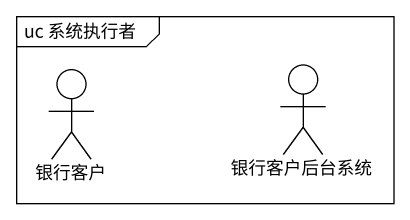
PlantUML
@startuml
mainframe uc 系统执行者
actor 银行客户
actor 银行客户后台系统
@enduml
